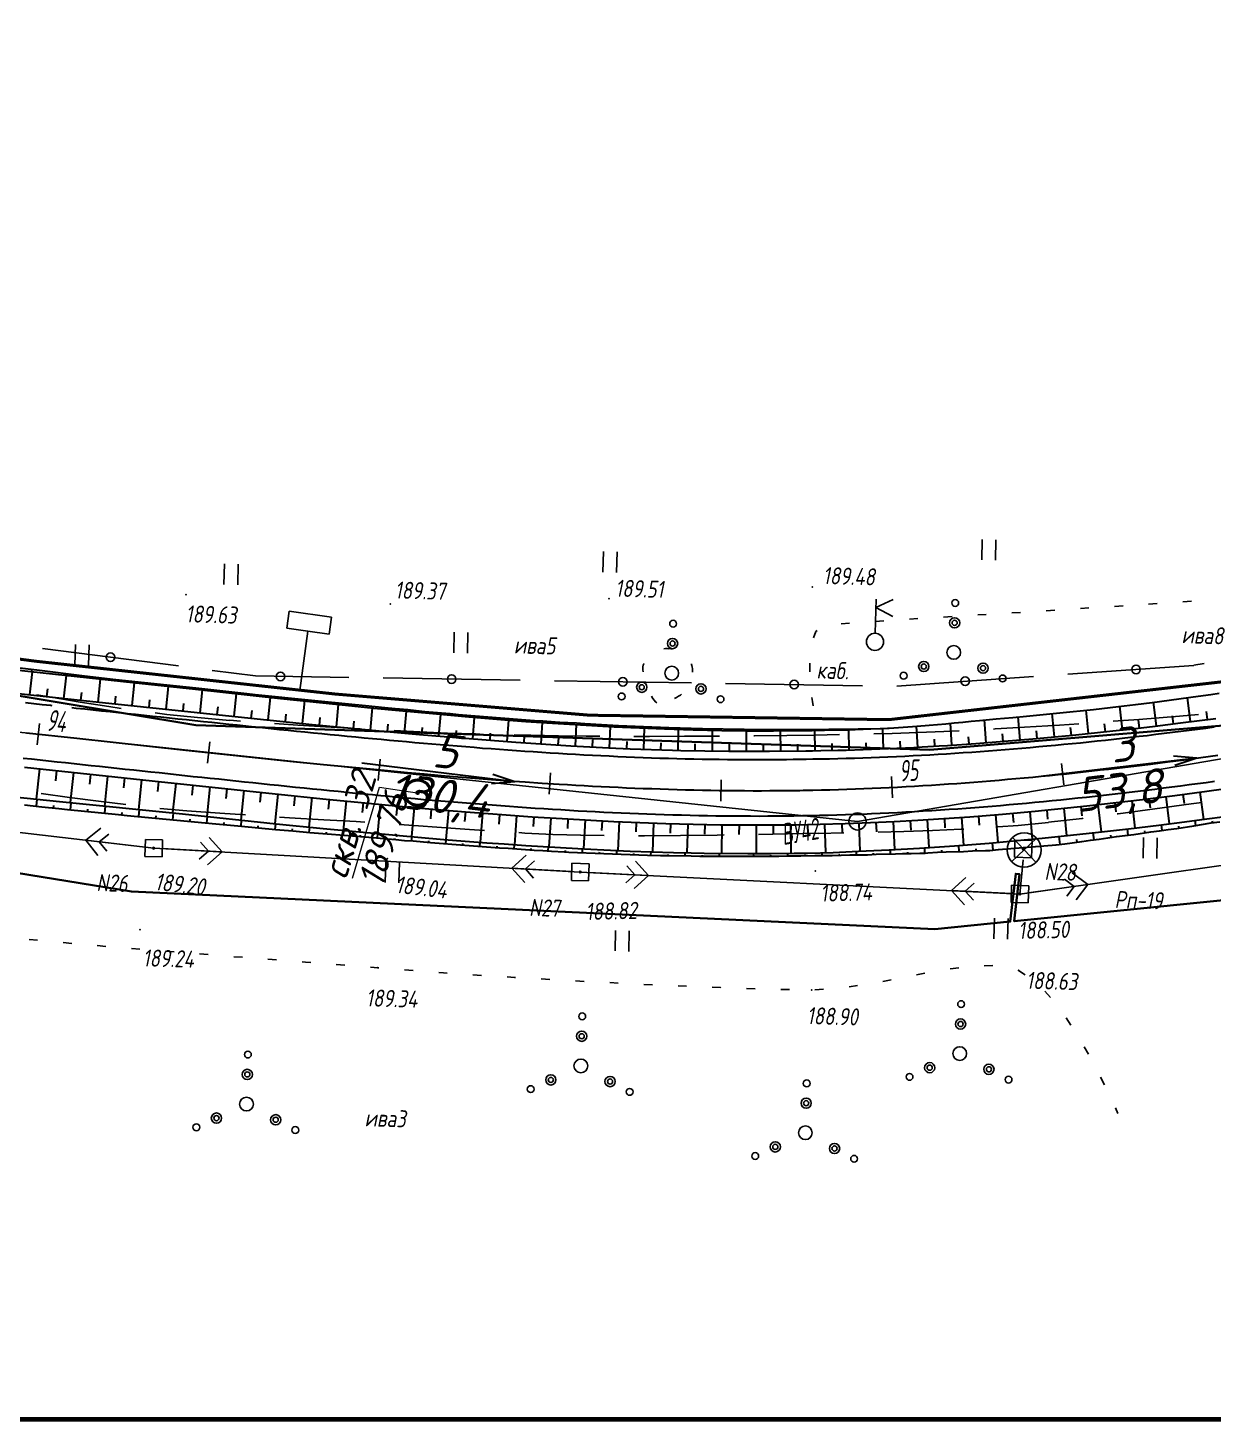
# Paper-space layout 'Лист2' of a CAD drawing. Header units: millimetres. Extents: x -640 to 409, y -3 to 287.
# Drawn here: x -340.2 to -201.7, y 0.9 to 163.4 of the extents above; entities that cross this region are included whole.
import ezdxf

# ---------------------------------------------------------------- set-up
doc = ezdxf.new("R2010")
doc.units = ezdxf.units.MM
doc.linetypes.add('CONTI', pattern=[0])
for name, color, linetype, lineweight in [('10', 1, 'Continuous', 35), ('геология', 7, 'Continuous', 20), ('КОПИЯ_ОСЬ_13_ОТКОСЫ', 7, 'Continuous', 30), ('КОПИЯ_ОСЬ_ГРАНИЦЫ_ПОЛОС', 7, 'Continuous', 30), ('ОСЬ_ВЕРХ_ПОКРЫТИЯ_ГРАНИЦЫ_ПОЛОС', 7, 'Continuous', 30), ('ОСЬ_ВЕРХ_ПОКРЫТИЯ_ОСЬ', 1, 'Continuous', 30), ('Уклоны ПЧ', 5, 'Continuous', 30)]:
    doc.layers.add(name, color=color, linetype=linetype, lineweight=lineweight)
for name, color, linetype in [('_Оформление', 7, 'Continuous'), ('_Ростелеком', 6, 'Continuous'), ('NAD_MDEFAULT', 7, 'CONTI'), ('PI_OTDEFAULT', 172, 'CONTI'), ('PI_TTDEFAULT', 5, 'CONTI'), ('PLN_O', 7, 'CONTI'), ('SIT_LDEFAULT', 7, 'CONTI'), ('USLZNDEFAULT', 7, 'CONTI'), ('ZAPSKDEFAULT', 7, 'CONTI'), ('КОПИЯ_ОСЬ_ТАНГЕНСЫ', 1, 'Continuous'), ('ОСЬ_ВЕРХ_ПОКРЫТИЯ_ОТКОСЫ', 7, 'Continuous'), ('ОСЬ_ВЕРХ_ПОКРЫТИЯ_ПИКЕТЫ', 1, 'Continuous')]:
    doc.layers.add(name, color=color, linetype=linetype)
doc.styles.add('eskd', font='isocpeur.ttf', dxfattribs={"width": 1.2, "height": 2})
doc.styles.get("Standard").update_dxf_attribs({"font": 'isocpeui.ttf'})
doc.styles.add('ГОСТ', font='isocpeur.ttf', dxfattribs={"height": 4})
doc.linetypes.add('Связь', pattern='A,12.5,[130,ltypeshp.shx,S=1,R=-30,X=0,Y=0.9],1,[130,ltypeshp.shx,S=1,R=-30,X=0,Y=0.9],1,[130,ltypeshp.shx,S=1,R=-30,X=0,Y=0.9],4.5', length=19)

# ---------------------------------------------------------------- blocks, each defined once
blk = doc.blocks.new('BL_2011')
at = {"color": 0}
for p, q in [((0, 0), (0, 2.4)), ((1.6, 0), (1.6, 2.4))]:
    blk.add_line(p, q, dxfattribs=at)
blk = doc.blocks.new('BL_2010')
at = {"color": 0}
for centre, radius in [((0, 5.78), 0.4), ((0, 3.46), 0.6), ((0, 3.46), 0.3), ((0, 0), 0.8), ((-3.46, -1.74), 0.6), ((-3.46, -1.74), 0.3), ((3.46, -1.74), 0.6), ((3.46, -1.74), 0.3), ((-5.78, -2.88), 0.4), ((5.78, -2.88), 0.4)]:
    blk.add_circle(centre, radius, dxfattribs=at)
blk = doc.blocks.new('BL_27')
at = {"color": 0}
for p, q in [((1, 1), (-1, 1)), ((-1, 1), (-1, -1)), ((1, -1), (1, 1)), ((-1, -1), (1, -1))]:
    blk.add_line(p, q, dxfattribs=at)
blk.add_circle((0, 0), 0.1, dxfattribs=at)
blk = doc.blocks.new('BL_7')
at = {"color": 0}
for p, q in [((-1.4, 1.4), (1.4, -1.4)), ((-1.4, -1.4), (1.4, 1.4))]:
    blk.add_line(p, q, dxfattribs=at)
blk.add_circle((0, 0), 2, dxfattribs=at)
blk = doc.blocks.new('BL_4017')
at = {"color": 0}
for p, q in [((0, 1), (0, 5)), ((2, 5), (0, 4)), ((0, 4), (2, 3))]:
    blk.add_line(p, q, dxfattribs=at)
blk.add_circle((0, 0), 1, dxfattribs=at)
blk = doc.blocks.new('BL_13')
at = {"color": 0}
for p, q in [((-2.5, 7), (-2.5, 9)), ((-2.5, 9), (2.5, 9)), ((2.5, 9), (2.5, 7)), ((0, 7), (-2.5, 7)), ((0, 0), (0, 7)), ((2.5, 7), (0, 7)), ((2, 0), (0, 0))]:
    blk.add_line(p, q, dxfattribs=at)
blk = doc.blocks.new('Стрелка')
at = {"layer": 'Уклоны ПЧ', "ltscale": 2}
for points in [[(-0.02, -0.05), (-0.02, 17.97)], [(-0.02, -0.05), (-0.58, 2.62)], [(-0.02, -0.05), (0.53, 2.62)]]:
    blk.add_lwpolyline(points, dxfattribs=at)

psp = doc.layouts.new('Лист2')

# ---------------------------------------------------------------- linework, layer by layer
at = {"layer": '10'}
for points in [[(155.76, 141.34), (141.62, 139.09), (140.47, 149.17), (88.15, 142.24), (-26.82, 123.3), (-26.31, 113.57), (-97.37, 100.2), (-188.74, 82.9), (-234.81, 79.09), (-245.24, 79.44), (-320.53, 81.96), (-435.81, 101.08), (-493.52, 115.13), (-570.05, 134.4), (-567.93, 143.52), (-601.29, 151.53)], [(371.94, 152.68), (354.49, 145.52), (316.18, 140.56), (226.25, 130.69), (227.73, 141.12), (141.49, 128.43), (141.49, 128.43), (66.75, 118.43), (-0.41, 107.37), (-16.93, 104.65), (-86.02, 91.65), (-95.42, 89.88), (-95.64, 79.6), (-176.45, 63.92), (-224.96, 59.06)], [(-224.96, 59.06), (-224.32, 64.55), (-224.77, 64.61), (-225.41, 59.03), (-234.23, 58.14), (-328.07, 62.53), (-379.16, 70.82), (-377.34, 76.02), (-377.76, 76.17), (-379.62, 70.9), (-429.05, 78.91), (-429.05, 78.91), (-497.96, 95.26), (-495.93, 104.91), (-533.78, 112.44), (-596.38, 130.21), (-605.84, 132.34)], [(-605.84, 132.34), (-596.38, 130.21), (-533.78, 112.44), (-495.93, 104.91), (-497.96, 95.26), (-429.05, 78.91), (-429.05, 78.91), (-379.62, 70.9), (-377.76, 76.17), (-377.34, 76.02), (-379.16, 70.82), (-328.07, 62.53), (-234.23, 58.14), (-225.41, 59.03), (-224.77, 64.61), (-224.32, 64.55), (-224.96, 59.06), (-176.45, 63.92)]]:
    psp.add_lwpolyline(points, dxfattribs=at)
at = {"layer": '_Оформление', "lineweight": 70, "ltscale": 200}
psp.add_lwpolyline([(409.22, 286.78), (-640.2, 286.78), (-640.2, 0.9), (409.22, 0.9)], close=True, dxfattribs=at)
at = {"layer": '_Ростелеком', "color": 5, "linetype": 'Связь', "const_width": 0.35}
psp.add_lwpolyline([(-184.06, 88.92), (-239.6, 82.61), (-274.54, 83.13), (-304.23, 85.6), (-339.2, 89.43), (-381.28, 94.92), (-419.03, 101.37), (-453.53, 108.6), (-496.16, 118.14), (-534.03, 127.92), (-569.25, 137.86), (-601.82, 149.28)], dxfattribs=at)
at = {"layer": 'PI_TTDEFAULT', "color": 5}
for p in [(-248.55, 98.12, 189.48), (-321.7, 97.2, 189.63), (-297.84, 96.11, 189.37), (-272.27, 96.73, 189.51), (-325.46, 67.6, 189.19), (-298.16, 66.39, 189.04), (-275.64, 64.81, 188.82), (-248.2, 64.93, 188.74), (-224.29, 62.24, 188.5), (-327.05, 58.07, 189.24), (-299.3, 53.62, 189.34), (-224.43, 53.32, 188.63), (-248.62, 51.03, 188.9)]:
    psp.add_point(p, dxfattribs=at)
at = {"layer": 'PLN_O'}
for p, q in [((-338.44, 90.93), (-322.58, 88.88)), ((-318.61, 88.36), (-313.57, 87.71)), ((-218.71, 87.93), (-203.98, 88.95)), ((-203.98, 88.96), (-202.77, 89.16)), ((-313.57, 87.71), (-302.65, 87.53)), ((-298.66, 87.48), (-282.66, 87.22)), ((-278.66, 87.16), (-262.66, 86.9)), ((-258.66, 86.83), (-242.66, 86.57)), ((-238.66, 86.54), (-222.7, 87.65))]:
    psp.add_line(p, q, dxfattribs=at)
for centre in [(-330.5, 89.9), (-310.66, 87.66), (-290.66, 87.35), (-210.73, 88.48), (-270.66, 87.03), (-250.66, 86.71), (-230.68, 87.1)]:
    psp.add_circle(centre, 0.5, dxfattribs=at)
at = {"layer": 'SIT_LDEFAULT', "color": 7}
for p, q in [((-213.25, 95.84), (-212.25, 95.91)), ((-209.26, 96.1), (-208.26, 96.16)), ((-205.26, 96.39), (-204.26, 96.45)), ((-237.2, 94.34), (-236.2, 94.41)), ((-233.21, 94.59), (-232.22, 94.65)), ((-229.22, 94.84), (-228.22, 94.9)), ((-225.23, 95.08), (-224.23, 95.14)), ((-221.22, 95.34), (-220.22, 95.41)), ((-217.23, 95.59), (-216.23, 95.66)), ((-248.41, 92.15), (-248.12, 92.92)), ((-248.12, 92.92), (-247.98, 93.02)), ((-245.18, 93.8), (-244.18, 93.88)), ((-241.19, 94.09), (-240.19, 94.16)), ((-265.88, 90.89), (-265.7, 90.91)), ((-265.7, 90.91), (-265.49, 90.92)), ((-265.49, 90.91), (-265.28, 90.9)), ((-265.28, 90.91), (-265.06, 90.9)), ((-265.07, 90.89), (-264.89, 90.87)), ((-268.35, 88.63), (-268.33, 88.79)), ((-268.34, 88.44), (-268.35, 88.63)), ((-268.31, 88.19), (-268.34, 88.44)), ((-268.33, 88.79), (-268.28, 88.96)), ((-268.28, 88.96), (-268.21, 89.13)), ((-268.21, 89.13), (-268.19, 89.15)), ((-262.66, 89.15), (-262.63, 89.07)), ((-262.63, 89.07), (-262.6, 88.92)), ((-262.6, 88.92), (-262.56, 88.76)), ((-262.56, 88.76), (-262.53, 88.6)), ((-262.53, 88.6), (-262.52, 88.47)), ((-262.52, 88.47), (-262.53, 88.31)), ((-262.53, 88.31), (-262.53, 88.17)), ((-248.82, 88.19), (-248.84, 89.19)), ((-337.42, 85.22), (-339.12, 85.51)), ((-334.04, 84.67), (-337.42, 85.22)), ((-330.68, 84.13), (-334.04, 84.67)), ((-267.3, 85.35), (-267.32, 85.37)), ((-267.15, 85.1), (-267.3, 85.35)), ((-267, 84.87), (-267.15, 85.1)), ((-266.84, 84.71), (-267, 84.87)), ((-266.69, 84.59), (-266.84, 84.71)), ((-264.4, 85.21), (-264.64, 85.07)), ((-264.15, 85.34), (-264.4, 85.19)), ((-263.95, 85.48), (-264.15, 85.34)), ((-263.81, 85.57), (-263.95, 85.48)), ((-248.52, 84.72), (-248.58, 85.21)), ((-248.43, 84.22), (-248.51, 84.72)), ((-329.24, 83.92), (-330.68, 84.13)), ((-323.91, 83.22), (-325.27, 83.39)), ((-320.36, 82.87), (-323.91, 83.23)), ((-205.66, 83.03), (-210.4, 82.64)), ((-203.45, 83.23), (-205.66, 83.03)), ((-316.56, 82.53), (-320.36, 82.86)), ((-315.32, 82.45), (-316.55, 82.54)), ((-308.64, 81.97), (-311.33, 82.15)), ((-304.73, 81.74), (-308.64, 81.97)), ((-301.35, 81.55), (-304.73, 81.74)), ((-294.36, 81.19), (-297.36, 81.33)), ((-231.37, 81.29), (-233.19, 81.21)), ((-227.19, 81.52), (-227.39, 81.51)), ((-223.77, 81.73), (-227.19, 81.52)), ((-219.68, 81.98), (-223.77, 81.73)), ((-217.4, 82.14), (-219.68, 81.98)), ((-210.4, 82.64), (-213.41, 82.42)), ((-291.13, 81.05), (-294.36, 81.19)), ((-287.88, 80.95), (-291.13, 81.05)), ((-287.37, 80.93), (-287.88, 80.95)), ((-281.41, 80.79), (-283.37, 80.83)), ((-278.17, 80.73), (-281.41, 80.79)), ((-274.93, 80.69), (-278.17, 80.73)), ((-273.37, 80.68), (-274.93, 80.69)), ((-267.56, 80.65), (-269.37, 80.65)), ((-263.46, 80.67), (-267.56, 80.66)), ((-259.36, 80.68), (-263.46, 80.67)), ((-255.27, 80.72), (-255.37, 80.72)), ((-251.53, 80.76), (-255.27, 80.71)), ((-248.24, 80.81), (-251.53, 80.76)), ((-245.36, 80.86), (-248.24, 80.81)), ((-239.21, 81.01), (-241.37, 80.95)), ((-236.2, 81.1), (-239.21, 81.01)), ((-233.19, 81.21), (-236.2, 81.1)), ((-325.46, 67.6), (-378.48, 73.83)), ((-338.62, 73.98), (-335.29, 73.51)), ((-335.29, 73.52), (-331.92, 73.07)), ((-331.92, 73.08), (-328.7, 72.68)), ((-324.73, 72.25), (-321.6, 71.97)), ((-321.6, 71.97), (-317.72, 71.69)), ((-317.72, 71.69), (-314.75, 71.49)), ((-212.94, 71.6), (-212.83, 71.61)), ((-212.83, 71.61), (-208.54, 72.18)), ((-208.54, 72.18), (-204.27, 72.77)), ((-204.27, 72.77), (-203.03, 72.94)), ((-331.63, 69.94), (-333.4, 68.54)), ((-310.76, 71.22), (-309.6, 71.14)), ((-309.59, 71.15), (-305.59, 70.92)), ((-305.59, 70.92), (-301.8, 70.7)), ((-301.8, 70.7), (-300.79, 70.64)), ((-296.78, 70.37), (-295.08, 70.26)), ((-295.08, 70.26), (-291.84, 70.03)), ((-291.84, 70.03), (-288.59, 69.79)), ((-226.86, 70.09), (-224.51, 70.26)), ((-224.51, 70.26), (-220.95, 70.61)), ((-224.29, 62.24), (-169.55, 70.02)), ((-220.95, 70.62), (-217.01, 71.08)), ((-217.02, 71.07), (-216.91, 71.09)), ((-326.46, 67.72), (-333.4, 68.54)), ((-333.4, 68.54), (-332, 66.76)), ((-331.81, 68.35), (-330.7, 69.23)), ((-330.94, 67.24), (-331.81, 68.35)), ((-320.01, 68.3), (-319.07, 67.24)), ((-317.47, 67.16), (-318.97, 68.84)), ((-288.59, 69.79), (-286.81, 69.67)), ((-282.82, 69.42), (-282.1, 69.37)), ((-282.1, 69.37), (-278.85, 69.21)), ((-278.85, 69.21), (-275.59, 69.11)), ((-275.6, 69.1), (-272.83, 69.06)), ((-268.82, 69.04), (-268.13, 69.04)), ((-268.13, 69.04), (-263.94, 69.07)), ((-263.94, 69.07), (-259.65, 69.12)), ((-259.65, 69.12), (-258.83, 69.14)), ((-254.83, 69.2), (-251.43, 69.26)), ((-251.43, 69.26), (-247.84, 69.34)), ((-247.85, 69.33), (-244.84, 69.39)), ((-240.83, 69.48), (-237.83, 69.56)), ((-237.83, 69.56), (-234.5, 69.66)), ((-234.5, 69.66), (-231.17, 69.81)), ((-231.17, 69.81), (-230.84, 69.82)), ((-275.64, 64.81), (-325.46, 67.6)), ((-324.46, 67.55), (-317.47, 67.16)), ((-319.07, 67.24), (-320.13, 66.31)), ((-319.16, 65.64), (-317.47, 67.16)), ((-281.95, 66.77), (-283.63, 65.25)), ((-276.64, 64.86), (-283.63, 65.25)), ((-283.63, 65.25), (-282.13, 63.57)), ((-282.04, 65.17), (-280.98, 66.1)), ((-281.09, 64.11), (-282.04, 65.17)), ((-270.2, 65.53), (-269.25, 64.49)), ((-267.65, 64.41), (-269.17, 66.08)), ((-224.29, 62.24), (-223.91, 66.22)), ((-224.29, 62.24), (-275.64, 64.81)), ((-274.65, 64.76), (-267.65, 64.41)), ((-269.25, 64.49), (-270.3, 63.54)), ((-269.33, 62.88), (-267.65, 64.41)), ((-230.6, 64.16), (-232.28, 62.64)), ((-230.68, 62.56), (-229.63, 63.51)), ((-219.08, 63.99), (-217.95, 63.14)), ((-216.37, 63.36), (-218.17, 64.73)), ((-225.29, 62.29), (-232.28, 62.64)), ((-232.28, 62.64), (-230.76, 60.96)), ((-229.73, 61.51), (-230.68, 62.56)), ((-223.3, 62.38), (-216.37, 63.36)), ((-217.95, 63.14), (-218.81, 62.01)), ((-217.73, 61.56), (-216.37, 63.36)), ((-340.01, 56.93), (-339.01, 56.85)), ((-336.03, 56.57), (-335.03, 56.48)), ((-332.05, 56.21), (-331.05, 56.12)), ((-328.06, 55.87), (-327.06, 55.79)), ((-324.07, 55.55), (-323.07, 55.47)), ((-320.09, 55.24), (-319.09, 55.16)), ((-316.1, 54.92), (-315.1, 54.85)), ((-312.11, 54.62), (-311.11, 54.54)), ((-308.13, 54.32), (-307.73, 54.29)), ((-307.73, 54.29), (-307.12, 54.24)), ((-304.13, 54), (-303.14, 53.92)), ((-300.15, 53.69), (-299.3, 53.62)), ((-228.46, 53.85), (-227.46, 53.88)), ((-299.3, 53.62), (-299.15, 53.61)), ((-296.16, 53.38), (-295.16, 53.3)), ((-292.17, 53.07), (-291.61, 53.02)), ((-291.61, 53.02), (-291.18, 52.99)), ((-288.18, 52.81), (-287.19, 52.74)), ((-284.19, 52.55), (-283.3, 52.49)), ((-283.3, 52.49), (-283.2, 52.48)), ((-280.2, 52.32), (-279.2, 52.26)), ((-276.2, 52.09), (-275.2, 52.03)), ((-240.29, 52.02), (-239.31, 52.22)), ((-236.36, 52.81), (-235.38, 53)), ((-232.44, 53.49), (-231.44, 53.63)), ((-224.51, 53.33), (-224.43, 53.32)), ((-224.44, 53.31), (-223.68, 52.79)), ((-272.2, 51.89), (-271.2, 51.84)), ((-268.21, 51.69), (-267.21, 51.64)), ((-264.22, 51.52), (-263.22, 51.49)), ((-260.22, 51.35), (-259.25, 51.32)), ((-259.26, 51.31), (-259.21, 51.3)), ((-256.22, 51.2), (-255.22, 51.17)), ((-252.22, 51.09), (-251.22, 51.07)), ((-248.23, 51.05), (-247.23, 51.11)), ((-244.24, 51.39), (-243.25, 51.55)), ((-221.38, 50.89), (-220.71, 50.14)), ((-218.89, 47.78), (-218.34, 46.94)), ((-216.77, 44.39), (-216.28, 43.52)), ((-214.87, 40.86), (-214.42, 39.97)), ((-213.13, 37.27), (-212.85, 36.61))]:
    psp.add_line(p, q, dxfattribs=at)
at = {"layer": 'геология', "color": 1, "linetype": 'Continuous'}
for p, q in [((-302.25, 64.1), (-299.09, 74.73)), ((-299.09, 74.73), (-294.68, 74.07))]:
    psp.add_line(p, q, dxfattribs=at)
at = {"layer": 'геология', "color": 1, "linetype": 'Continuous', "lineweight": 50}
for radius in [1.5, 0.103]:
    psp.add_circle((-294.63, 74.08), radius, dxfattribs=at)
at = {"layer": 'КОПИЯ_ОСЬ_13_ОТКОСЫ'}
for points in [[(-348.24, 89.18), (-339.82, 88.24), (-327.91, 86.95), (-320.56, 86.16), (-310.63, 85.09), (-304.2, 84.41), (-299.75, 83.96), (-296.79, 83.67), (-292.84, 83.31), (-288.65, 82.94), (-284.46, 82.6), (-282, 82.41), (-279.54, 82.24), (-277.57, 82.11), (-271.68, 81.77), (-265.79, 81.52), (-262.46, 81.41), (-259.12, 81.34), (-256.09, 81.31), (-253.06, 81.3), (-248.57, 81.35), (-247.1, 81.37), (-244.41, 81.43), (-241.72, 81.52), (-240.26, 81.58), (-239.77, 81.6), (-239.57, 81.61), (-236.84, 81.81), (-235.37, 81.92), (-234.88, 81.96), (-233.9, 82.05), (-232.93, 82.14), (-231.95, 82.23), (-230.97, 82.33), (-230, 82.43), (-229.02, 82.52), (-227.07, 82.72), (-226.09, 82.8), (-225.11, 82.88), (-223.54, 83.03), (-221.58, 83.2), (-219.63, 83.4), (-215.71, 83.81), (-213.75, 84.03), (-212.77, 84.15), (-210.81, 84.39), (-208.86, 84.63), (-203.47, 85.35), (-202, 85.56), (-201.03, 85.7)], [(-348.24, 89.18), (-339.82, 88.24), (-327.91, 86.95), (-320.56, 86.16), (-310.63, 85.09), (-304.2, 84.41), (-299.75, 83.96), (-296.79, 83.67), (-292.84, 83.31), (-288.65, 82.94), (-284.46, 82.6), (-282, 82.41), (-279.54, 82.24), (-277.57, 82.11), (-271.68, 81.77), (-265.79, 81.52), (-262.46, 81.41), (-259.12, 81.34), (-256.09, 81.31), (-253.06, 81.3), (-248.57, 81.35), (-247.1, 81.37), (-244.41, 81.43), (-241.72, 81.52), (-239.57, 81.61)], [(-344.74, 89.1), (-338.8, 88.38), (-333.85, 87.78), (-330.88, 87.42), (-329.88, 87.31), (-323.92, 86.69), (-320.54, 86.33), (-314.58, 85.67), (-313.59, 85.56), (-306.65, 84.84), (-302.7, 84.44), (-300.72, 84.25), (-298.45, 84.03), (-297.26, 83.92), (-295.78, 83.78), (-294.8, 83.68), (-293.81, 83.58), (-292.82, 83.5), (-290.85, 83.31), (-289.87, 83.23), (-288.88, 83.15), (-287.9, 83.06), (-285.92, 82.91), (-284.94, 82.82), (-283.96, 82.74), (-282.97, 82.68), (-281.99, 82.6), (-281, 82.52), (-280.02, 82.47), (-279.04, 82.4), (-278.05, 82.33), (-276.09, 82.22), (-275.1, 82.16), (-273.14, 82.05), (-271.18, 81.94), (-269.21, 81.85), (-265.29, 81.69), (-261.37, 81.57), (-256.48, 81.48), (-251.59, 81.45), (-250.1, 81.45), (-249.35, 81.46), (-248.57, 81.47), (-246.61, 81.48), (-244.66, 81.5), (-243.19, 81.52), (-241.72, 81.55), (-239.57, 81.61)], [(-339.92, 85.53), (-339.62, 88.21)], [(-339.69, 88.49), (-339.72, 88.22)], [(-337.7, 88.24), (-337.71, 88.16)], [(-335.94, 85.1), (-335.65, 87.78)], [(-335.72, 88), (-335.74, 87.79)], [(-337.93, 85.31), (-337.83, 86.21)], [(-333.73, 87.76), (-333.74, 87.69)], [(-331.96, 84.67), (-331.68, 87.35)], [(-331.75, 87.53), (-331.77, 87.36)], [(-329.76, 87.3), (-329.77, 87.24)], [(-327.98, 84.25), (-327.7, 86.92)], [(-327.77, 87.09), (-327.79, 86.93)], [(-325.78, 86.89), (-325.79, 86.83)], [(-324.01, 83.83), (-323.72, 86.5)], [(-323.79, 86.68), (-323.81, 86.51)], [(-321.8, 86.46), (-321.81, 86.41)], [(-319.82, 86.25), (-319.83, 86.09)], [(-343.09, 85.87), (-333.66, 84.85), (-313.39, 82.72), (-306.94, 82.06), (-301.98, 81.57), (-298.71, 81.26), (-294.4, 80.87), (-290.09, 80.51), (-283.16, 79.98), (-276.74, 79.57), (-272.29, 79.33), (-269.82, 79.22), (-264.88, 79.05), (-263.89, 79.02), (-261.1, 78.96), (-258.3, 78.92), (-255.51, 78.91), (-253.54, 78.91), (-249.3, 78.96), (-248.52, 78.98), (-247.53, 78.99), (-245.56, 79.04), (-244.58, 79.06), (-242.61, 79.12), (-241.62, 79.16), (-239.65, 79.23), (-238.66, 79.28), (-236.69, 79.37), (-235.71, 79.43), (-233.74, 79.54), (-232.75, 79.6), (-229.43, 79.82), (-226.11, 80.08), (-222.79, 80.36), (-218.11, 80.8), (-213.43, 81.29), (-211.46, 81.51), (-208.51, 81.86), (-205.55, 82.22), (-201.41, 82.75)], [(-333.95, 84.88), (-333.85, 85.78)], [(-329.97, 84.46), (-329.88, 85.36)], [(-325.99, 84.04), (-325.9, 84.93)], [(-322.02, 83.63), (-321.92, 84.51)], [(-320.03, 83.42), (-319.75, 86.08)], [(-317.83, 86.03), (-317.83, 85.97)], [(-316.05, 83), (-315.77, 85.64)], [(-315.84, 85.8), (-315.86, 85.65)], [(-313.85, 85.59), (-313.86, 85.54)], [(-312.07, 82.58), (-311.8, 85.21)], [(-311.86, 85.38), (-311.88, 85.22)], [(-309.87, 85.18), (-309.88, 85.12)], [(-308.09, 82.18), (-307.82, 84.79)], [(-307.88, 84.97), (-307.9, 84.8)], [(-305.89, 84.77), (-305.9, 84.71)], [(-303.9, 84.57), (-303.92, 84.38)], [(-208.34, 81.88), (-208.68, 84.65)], [(-204.37, 82.37), (-204.73, 85.18)], [(-318.04, 83.21), (-317.94, 84.09)], [(-314.06, 82.79), (-313.97, 83.67)], [(-310.08, 82.38), (-309.99, 83.26)], [(-304.11, 81.78), (-303.86, 84.38)], [(-301.91, 84.37), (-301.92, 84.31)], [(-300.13, 81.4), (-299.89, 83.98)], [(-299.92, 84.17), (-299.94, 83.98)], [(-297.93, 83.98), (-297.94, 83.91)], [(-296.15, 81.03), (-295.92, 83.59)], [(-295.94, 83.79), (-295.96, 83.6)], [(-293.95, 83.6), (-293.96, 83.53)], [(-292.16, 80.68), (-291.94, 83.23)], [(-291.96, 83.42), (-291.98, 83.23)], [(-289.97, 83.24), (-289.97, 83.18)], [(-287.97, 83.07), (-287.99, 82.89)], [(-285.98, 82.91), (-285.99, 82.85)], [(-224.25, 80.23), (-224.48, 82.94)], [(-220.27, 80.59), (-220.53, 83.31)], [(-216.29, 80.99), (-216.57, 83.72)], [(-212.31, 81.42), (-212.62, 84.17)], [(-206.35, 82.12), (-206.47, 83.04)], [(-202.39, 82.62), (-202.51, 83.56)], [(-306.1, 81.98), (-306.02, 82.85)], [(-302.12, 81.59), (-302.04, 82.45)], [(-298.14, 81.21), (-298.06, 82.07)], [(-294.15, 80.85), (-294.08, 81.71)], [(-290.17, 80.51), (-290.1, 81.36)], [(-288.17, 80.36), (-287.98, 82.88)], [(-284.19, 80.06), (-283.99, 82.56)], [(-283.99, 82.75), (-284, 82.57)], [(-281.99, 82.6), (-282, 82.54)], [(-280.19, 79.79), (-280.04, 82.28)], [(-280, 82.47), (-280.01, 82.27)], [(-278, 82.33), (-278.01, 82.26)], [(-276.2, 79.54), (-276.07, 82.03)], [(-276.01, 82.22), (-276.02, 82.02)], [(-274.01, 82.1), (-274.01, 82.03)], [(-272.21, 79.33), (-272.1, 81.8)], [(-272.01, 81.99), (-272.02, 81.79)], [(-270.01, 81.89), (-270.02, 81.82)], [(-268.21, 79.17), (-268.13, 81.62)], [(-268.02, 81.8), (-268.02, 81.61)], [(-266.02, 81.72), (-266.02, 81.66)], [(-264.21, 79.03), (-264.15, 81.46)], [(-264.02, 81.65), (-264.03, 81.46)], [(-262.02, 81.59), (-262.02, 81.52)], [(-260.21, 78.95), (-260.18, 81.36)], [(-260.02, 81.54), (-260.02, 81.36)], [(-258.02, 81.51), (-258.02, 81.44)], [(-256.22, 78.91), (-256.21, 81.31)], [(-256.02, 81.47), (-256.02, 81.3)], [(-254.02, 81.46), (-254.02, 81.41)], [(-252.22, 78.93), (-252.24, 81.31)], [(-252.02, 81.45), (-252.02, 81.31)], [(-250.02, 81.45), (-250.02, 81.41)], [(-248.22, 78.98), (-248.25, 81.35)], [(-248.02, 81.47), (-248.02, 81.36)], [(-246.02, 81.49), (-246.02, 81.45)], [(-244.22, 79.07), (-244.29, 81.44)], [(-244.02, 81.51), (-244.02, 81.45)], [(-242.02, 81.54), (-242.02, 81.52)], [(-240.22, 79.21), (-240.31, 81.58)], [(-240.02, 81.6), (-240.02, 81.59)], [(-236.22, 79.4), (-236.35, 81.85)], [(-232.23, 79.63), (-232.4, 82.19)], [(-228.24, 79.91), (-228.44, 82.58)], [(-222.26, 80.41), (-222.34, 81.31)], [(-218.28, 80.79), (-218.37, 81.69)], [(-214.3, 81.2), (-214.4, 82.11)], [(-210.32, 81.64), (-210.43, 82.56)], [(-286.18, 80.21), (-286.12, 81.05)], [(-282.19, 79.92), (-282.14, 80.75)], [(-278.2, 79.66), (-278.15, 80.49)], [(-274.21, 79.43), (-274.16, 80.26)], [(-270.21, 79.24), (-270.17, 80.06)], [(-266.21, 79.1), (-266.18, 79.91)], [(-262.21, 78.98), (-262.2, 79.79)], [(-258.21, 78.92), (-258.21, 79.73)], [(-254.22, 78.91), (-254.22, 79.71)], [(-250.22, 78.95), (-250.22, 79.75)], [(-246.22, 79.02), (-246.23, 79.81)], [(-242.22, 79.13), (-242.24, 79.92)], [(-238.22, 79.3), (-238.26, 80.09)], [(-234.23, 79.51), (-234.27, 80.33)], [(-230.23, 79.77), (-230.29, 80.62)], [(-226.25, 80.07), (-226.32, 80.96)], [(-340.55, 77.07), (-325.62, 75.46), (-311.29, 73.94), (-305.31, 73.33), (-300.81, 72.89), (-296.81, 72.52), (-293.31, 72.2), (-289.05, 71.85), (-284.78, 71.52), (-281.26, 71.27), (-277.74, 71.05), (-271.7, 70.72), (-268.67, 70.6), (-265.64, 70.49), (-262.46, 70.4), (-259.27, 70.34), (-256.39, 70.32), (-253.5, 70.32), (-250.56, 70.34), (-247.63, 70.4), (-244.69, 70.48), (-241.76, 70.59), (-238.98, 70.72), (-236.2, 70.87), (-233.17, 71.06), (-230.14, 71.27), (-226.32, 71.58), (-222.49, 71.92), (-216.47, 72.53), (-209.96, 73.28), (-206.21, 73.75), (-202.47, 74.25), (-198.28, 74.83)], [(-338.8, 76.88), (-339.18, 73.34)], [(-336.81, 76.66), (-336.93, 75.48)], [(-334.82, 76.45), (-335.2, 72.92)], [(-332.83, 76.24), (-332.96, 75.06)], [(-330.84, 76.02), (-331.22, 72.52)], [(-328.85, 75.81), (-328.98, 74.64)], [(-326.87, 75.59), (-327.24, 72.11)], [(-324.88, 75.38), (-325, 74.22)], [(-322.89, 75.17), (-323.25, 71.71)], [(-320.9, 74.96), (-321.02, 73.8)], [(-344.43, 73.88), (-336.45, 73.05), (-322.11, 71.59), (-311.15, 70.46), (-305.65, 69.91), (-300.13, 69.38), (-294.61, 68.88), (-291.59, 68.63), (-289.07, 68.42), (-286.55, 68.23), (-284.53, 68.09), (-282, 67.91), (-275.92, 67.55), (-272.87, 67.39), (-269.82, 67.26), (-264.73, 67.09), (-262.69, 67.04), (-261.16, 67.01), (-256.05, 66.96), (-253.35, 66.97), (-250.66, 67), (-249.87, 67.01), (-249.08, 67.03), (-246.12, 67.11), (-243.15, 67.23), (-239.58, 67.4), (-236.01, 67.6), (-231.94, 67.88), (-227.87, 68.2), (-223.81, 68.56), (-221.68, 68.76), (-218.4, 69.1), (-215.12, 69.45), (-211.59, 69.86), (-208.06, 70.29), (-205.05, 70.67), (-203.04, 70.94), (-200.03, 71.34)], [(-344.43, 73.88), (-336.45, 73.05), (-322.11, 71.59), (-311.15, 70.45), (-305.65, 69.91), (-300.13, 69.38), (-294.61, 68.88), (-291.59, 68.63), (-289.07, 68.42), (-286.55, 68.23), (-284.53, 68.09), (-282, 67.91), (-275.92, 67.55), (-272.87, 67.39), (-269.82, 67.26), (-264.73, 67.09), (-262.69, 67.04), (-261.16, 67.01), (-256.05, 66.96), (-253.35, 66.97), (-250.66, 67), (-249.87, 67.01), (-249.08, 67.03), (-246.12, 67.11), (-243.15, 67.23), (-239.58, 67.4), (-236.01, 67.6), (-231.94, 67.88), (-227.87, 68.2), (-223.81, 68.56), (-221.68, 68.76), (-218.4, 69.1), (-215.12, 69.45), (-211.59, 69.86), (-208.06, 70.29), (-205.05, 70.67), (-203.04, 70.94), (-200.03, 71.34)], [(-339.14, 72.5), (-339.05, 73.32)], [(-318.91, 74.75), (-319.27, 71.3)], [(-316.92, 74.54), (-317.04, 73.39)], [(-314.93, 74.33), (-315.3, 70.88)], [(-312.94, 74.12), (-313.06, 72.97)], [(-310.95, 73.91), (-311.3, 70.47)], [(-308.96, 73.71), (-309.08, 72.56)], [(-306.97, 73.5), (-307.32, 70.07)], [(-304.98, 73.3), (-305.1, 72.16)], [(-211.21, 73.14), (-210.85, 69.95)], [(-209.23, 73.37), (-209.09, 72.31)], [(-207.24, 73.62), (-206.84, 70.44)], [(-205.26, 73.88), (-205.12, 72.82)], [(-203.28, 74.14), (-202.85, 70.96)], [(-340.53, 72.65), (-338.53, 72.44), (-336.54, 72.23), (-335.54, 72.12), (-331.56, 71.71), (-329.56, 71.52), (-328.57, 71.42), (-318.21, 70.43), (-315.21, 70.15), (-311.22, 69.79), (-309.21, 69.61), (-307.21, 69.44), (-305.21, 69.27), (-303.2, 69.1), (-299.88, 68.83), (-298.17, 68.69), (-297.17, 68.6), (-296.16, 68.51), (-295.16, 68.44), (-293.14, 68.26), (-292.13, 68.19), (-290.12, 68.02), (-288.1, 67.87), (-287.09, 67.79), (-285.07, 67.65), (-284.05, 67.58), (-283.04, 67.51), (-282.03, 67.45), (-281.02, 67.38), (-280, 67.32), (-278.99, 67.26), (-277.47, 67.18), (-276.96, 67.15), (-272.89, 66.98), (-267.8, 66.8), (-266.27, 66.76), (-265.25, 66.74), (-262.7, 66.69), (-261.67, 66.68), (-258.61, 66.65), (-255.54, 66.65), (-254, 66.66), (-252.46, 66.67), (-251.44, 66.69), (-250.65, 66.7), (-249.87, 66.72), (-248.26, 66.76), (-247.23, 66.76), (-246.21, 66.76), (-245.18, 66.78), (-244.16, 66.81), (-243.13, 66.82), (-242.11, 66.83), (-241.09, 66.88), (-238.83, 66.92), (-238.02, 66.96), (-236.99, 66.99), (-235.97, 67.02), (-235.66, 67.02), (-235.36, 67.03), (-235.05, 67.04), (-233.93, 67.12), (-232.91, 67.16), (-230.86, 67.22), (-229.84, 67.27), (-228.31, 67.31), (-227.8, 67.33), (-226.78, 67.45), (-226.78, 67.45), (-226.78, 67.45), (-226.78, 67.45), (-220.07, 67.97), (-220.07, 67.97), (-220.07, 67.97), (-220.07, 67.97), (-219.06, 68.1), (-217.05, 68.39), (-216.04, 68.53), (-215.03, 68.65), (-213.52, 68.87), (-213.01, 68.95), (-212.01, 69.08), (-211, 69.2), (-208.99, 69.5), (-207.98, 69.64), (-206.98, 69.77), (-205.97, 69.91), (-203.97, 70.22), (-201.97, 70.54), (-200.96, 70.67)], [(-337.15, 72.29), (-337.12, 72.57)], [(-335.16, 72.08), (-335.08, 72.91)], [(-333.17, 71.88), (-333.14, 72.15)], [(-331.18, 71.68), (-331.1, 72.51)], [(-329.19, 71.48), (-329.16, 71.76)], [(-327.2, 71.29), (-327.12, 72.1)], [(-323.22, 70.91), (-323.14, 71.7)], [(-302.99, 73.11), (-303.33, 69.68)], [(-301, 72.91), (-301.12, 71.77)], [(-299.01, 72.72), (-299.33, 69.3)], [(-297.02, 72.54), (-297.13, 71.4)], [(-295.03, 72.36), (-295.33, 68.95)], [(-293.04, 72.18), (-293.14, 71.04)], [(-291.04, 72.01), (-291.33, 68.61)], [(-289.05, 71.85), (-289.14, 70.71)], [(-287.06, 71.69), (-287.32, 68.29)], [(-285.06, 71.54), (-285.15, 70.41)], [(-225.14, 71.68), (-225.04, 70.61)], [(-223.14, 71.86), (-222.85, 68.65)], [(-221.15, 72.06), (-221.05, 70.99)], [(-219.16, 72.26), (-218.84, 69.05)], [(-217.17, 72.46), (-217.07, 71.39)], [(-215.19, 72.68), (-214.82, 69.49)], [(-213.2, 72.91), (-213.08, 71.84)], [(-325.21, 71.1), (-325.18, 71.37)], [(-321.23, 70.72), (-321.2, 70.98)], [(-319.24, 70.53), (-319.17, 71.29)], [(-317.25, 70.34), (-317.22, 70.59)], [(-315.26, 70.15), (-315.19, 70.87)], [(-313.26, 69.97), (-313.24, 70.21)], [(-311.27, 69.79), (-311.21, 70.46)], [(-307.29, 69.44), (-307.23, 70.06)], [(-283.07, 71.4), (-283.31, 68)], [(-281.07, 71.26), (-281.15, 70.13)], [(-279.08, 71.13), (-279.29, 67.75)], [(-277.08, 71.01), (-277.14, 69.88)], [(-275.08, 70.91), (-275.26, 67.51)], [(-273.09, 70.8), (-273.15, 69.67)], [(-271.09, 70.7), (-271.24, 67.32)], [(-269.09, 70.61), (-269.14, 69.49)], [(-267.09, 70.54), (-267.21, 67.17)], [(-265.09, 70.47), (-265.13, 69.35)], [(-263.09, 70.42), (-263.18, 67.05)], [(-261.09, 70.37), (-261.12, 69.25)], [(-259.09, 70.34), (-259.14, 66.99)], [(-257.09, 70.32), (-257.1, 69.2)], [(-255.09, 70.31), (-255.1, 66.96)], [(-253.09, 70.32), (-253.09, 69.2)], [(-251.09, 70.34), (-251.05, 66.99)], [(-249.1, 70.37), (-249.07, 69.25)], [(-247.1, 70.41), (-247.01, 67.08)], [(-245.1, 70.47), (-245.06, 69.36)], [(-243.1, 70.53), (-242.97, 67.23)], [(-241.1, 70.62), (-241.05, 69.52)], [(-239.1, 70.71), (-238.94, 67.43)], [(-237.1, 70.82), (-237.04, 69.72)], [(-235.11, 70.93), (-234.91, 67.67)], [(-233.11, 71.06), (-233.04, 69.98)], [(-231.12, 71.2), (-230.88, 67.96)], [(-229.12, 71.35), (-229.04, 70.27)], [(-227.13, 71.51), (-226.86, 68.29)], [(-207.69, 69.68), (-207.77, 70.33)], [(-205.71, 69.95), (-205.74, 70.16)], [(-203.74, 70.25), (-203.83, 70.83)], [(-201.76, 70.56), (-201.79, 70.76)], [(-309.28, 69.62), (-309.26, 69.84)], [(-305.29, 69.28), (-305.28, 69.48)], [(-303.3, 69.11), (-303.25, 69.67)], [(-301.31, 68.94), (-301.29, 69.13)], [(-299.31, 68.78), (-299.27, 69.3)], [(-297.32, 68.61), (-297.31, 68.78)], [(-295.33, 68.45), (-295.29, 68.94)], [(-293.34, 68.28), (-293.32, 68.44)], [(-291.34, 68.12), (-291.3, 68.6)], [(-287.35, 67.81), (-287.32, 68.29)], [(-219.58, 68.04), (-219.7, 68.96)], [(-217.6, 68.31), (-217.64, 68.62)], [(-215.62, 68.58), (-215.72, 69.39)], [(-213.64, 68.85), (-213.68, 69.12)], [(-211.65, 69.12), (-211.74, 69.84)], [(-209.67, 69.4), (-209.71, 69.64)], [(-289.35, 67.97), (-289.34, 68.13)], [(-285.36, 67.67), (-285.35, 67.83)], [(-283.36, 67.53), (-283.33, 68)], [(-281.37, 67.4), (-281.36, 67.56)], [(-279.37, 67.28), (-279.35, 67.75)], [(-277.37, 67.17), (-277.37, 67.33)], [(-275.38, 67.08), (-275.36, 67.52)], [(-273.38, 67), (-273.37, 67.14)], [(-271.38, 66.92), (-271.37, 67.32)], [(-269.38, 66.86), (-269.38, 66.99)], [(-267.38, 66.79), (-267.37, 67.18)], [(-265.38, 66.74), (-265.38, 66.87)], [(-263.38, 66.71), (-263.38, 67.06)], [(-261.38, 66.67), (-261.38, 66.79)], [(-259.38, 66.66), (-259.38, 66.99)], [(-257.38, 66.65), (-257.38, 66.76)], [(-255.38, 66.65), (-255.39, 66.96)], [(-253.38, 66.66), (-253.38, 66.77)], [(-251.38, 66.69), (-251.39, 66.99)], [(-249.38, 66.73), (-249.39, 66.83)], [(-247.38, 66.76), (-247.38, 67.07)], [(-245.38, 66.78), (-245.39, 66.88)], [(-243.39, 66.81), (-243.39, 67.22)], [(-241.39, 66.87), (-241.39, 67)], [(-239.39, 66.91), (-239.4, 67.41)], [(-237.39, 66.98), (-237.39, 67.15)], [(-235.39, 67.03), (-235.41, 67.64)], [(-233.39, 67.14), (-233.4, 67.35)], [(-231.39, 67.2), (-231.41, 67.92)], [(-229.4, 67.29), (-229.4, 67.52)], [(-227.4, 67.37), (-227.5, 68.23)]]:
    psp.add_lwpolyline(points, dxfattribs=at)
at = {"layer": 'КОПИЯ_ОСЬ_ГРАНИЦЫ_ПОЛОС'}
for points in [[(-337.31, 84.23), (-337.48, 84.25), (-338.47, 84.36), (-339.45, 84.47), (-340.44, 84.57)], [(-201.6, 81.72), (-202.58, 81.59), (-203.55, 81.46), (-204.53, 81.34), (-205.5, 81.22), (-206.48, 81.1), (-207.45, 80.98), (-208.43, 80.86), (-209.41, 80.74), (-210.38, 80.63), (-211.36, 80.52), (-212.34, 80.41), (-213.31, 80.3), (-214.29, 80.19), (-215.26, 80.09), (-216.24, 79.99), (-217.22, 79.88), (-218.19, 79.79), (-219.17, 79.69), (-220.15, 79.6), (-221.13, 79.51), (-222.1, 79.42), (-223.08, 79.33), (-224.06, 79.24), (-225.03, 79.16), (-226.01, 79.08), (-226.99, 79), (-227.97, 78.93), (-228.94, 78.86), (-229.92, 78.79), (-230.9, 78.72), (-231.88, 78.65), (-232.85, 78.59), (-233.83, 78.53), (-234.81, 78.47), (-235.79, 78.42), (-236.77, 78.37), (-237.74, 78.32), (-238.72, 78.27), (-239.7, 78.23), (-240.68, 78.19), (-241.65, 78.15), (-242.63, 78.12), (-243.61, 78.09), (-244.59, 78.06), (-245.56, 78.04), (-246.54, 78.01), (-247.52, 77.99), (-248.49, 77.98), (-249.26, 77.96), (-250.03, 77.95), (-250.79, 77.94), (-251.56, 77.93), (-252.54, 77.92), (-253.53, 77.91), (-254.51, 77.91), (-255.49, 77.91), (-256.48, 77.91), (-257.46, 77.92), (-258.45, 77.92), (-259.43, 77.94), (-260.42, 77.95), (-261.4, 77.97), (-262.39, 77.99), (-263.37, 78.01), (-264.36, 78.04), (-265.35, 78.06), (-266.33, 78.09), (-267.32, 78.13), (-268.3, 78.16), (-269.29, 78.2), (-270.28, 78.24), (-271.26, 78.28), (-272.25, 78.33), (-273.23, 78.38), (-274.22, 78.43), (-275.21, 78.48), (-276.19, 78.53), (-277.18, 78.59), (-278.17, 78.65), (-279.15, 78.71), (-280.14, 78.77), (-281.13, 78.84), (-282.11, 78.9), (-283.1, 78.97), (-284.09, 79.04), (-285.08, 79.11), (-286.06, 79.19), (-287.05, 79.26), (-288.04, 79.34), (-289.02, 79.42), (-290.01, 79.5), (-291, 79.58), (-291.99, 79.66), (-292.97, 79.74), (-293.96, 79.83), (-294.95, 79.92), (-295.94, 80.01), (-296.92, 80.09), (-297.91, 80.18), (-298.9, 80.28), (-299.89, 80.37), (-300.87, 80.46), (-301.86, 80.56), (-302.85, 80.65), (-303.84, 80.75), (-304.83, 80.85), (-305.81, 80.94), (-306.8, 81.04), (-307.79, 81.14), (-308.78, 81.24), (-309.77, 81.34), (-310.76, 81.44), (-311.75, 81.54), (-312.74, 81.65), (-313.72, 81.75), (-314.71, 81.85), (-315.7, 81.95), (-316.69, 82.06), (-317.68, 82.16), (-318.67, 82.26), (-319.66, 82.37), (-320.65, 82.47), (-321.64, 82.58), (-322.63, 82.68), (-323.62, 82.78), (-324.61, 82.89), (-325.6, 82.99), (-326.59, 83.1), (-327.58, 83.2), (-328.57, 83.3), (-329.56, 83.41), (-330.55, 83.51), (-331.54, 83.62), (-332.53, 83.72), (-333.52, 83.83), (-334.51, 83.93), (-335, 83.99)]]:
    psp.add_lwpolyline(points, dxfattribs=at)
at = {"layer": 'КОПИЯ_ОСЬ_ТАНГЕНСЫ'}
for p, q in [((-243.26, 70.72), (67.41, 124.33)), ((-409.13, 88.37), (-243.26, 70.72))]:
    psp.add_line(p, q, dxfattribs=at)
psp.add_circle((-243.26, 70.72), 1, dxfattribs=at)
at = {"layer": 'ОСЬ_ВЕРХ_ПОКРЫТИЯ_ГРАНИЦЫ_ПОЛОС'}
for points in [[(-343.09, 85.87), (-333.66, 84.85), (-313.39, 82.72), (-306.94, 82.06), (-301.98, 81.57), (-298.71, 81.26), (-294.4, 80.87), (-290.09, 80.51), (-283.16, 79.98), (-276.74, 79.57), (-272.29, 79.33), (-269.82, 79.22), (-264.88, 79.05), (-263.89, 79.02), (-261.1, 78.96), (-258.3, 78.92), (-255.51, 78.91), (-253.54, 78.91), (-249.3, 78.96), (-248.52, 78.98), (-247.53, 78.99), (-245.56, 79.04), (-244.58, 79.06), (-242.61, 79.12), (-241.62, 79.16), (-239.65, 79.23), (-238.66, 79.28), (-236.69, 79.37), (-235.71, 79.43), (-233.74, 79.54), (-232.75, 79.6), (-229.43, 79.82), (-226.11, 80.08), (-222.79, 80.36), (-218.11, 80.8), (-213.43, 81.29), (-211.46, 81.51), (-208.51, 81.86), (-205.55, 82.22), (-201.41, 82.75)], [(-201.56, 75.38), (-202.55, 75.24), (-203.55, 75.11), (-204.54, 74.98), (-205.54, 74.85), (-206.54, 74.72), (-207.53, 74.59), (-208.53, 74.47), (-209.53, 74.34), (-210.53, 74.22), (-211.52, 74.1), (-212.52, 73.98), (-213.52, 73.87), (-214.52, 73.76), (-215.52, 73.64), (-216.52, 73.53), (-217.52, 73.43), (-218.52, 73.32), (-219.52, 73.22), (-220.52, 73.12), (-221.53, 73.02), (-222.53, 72.92), (-223.53, 72.83), (-224.53, 72.74), (-225.54, 72.65), (-226.54, 72.56), (-227.54, 72.48), (-228.55, 72.4), (-229.55, 72.32), (-230.56, 72.24), (-231.56, 72.17), (-232.57, 72.1), (-233.57, 72.03), (-234.58, 71.97), (-235.58, 71.91), (-236.59, 71.85), (-237.6, 71.79), (-238.6, 71.74), (-239.61, 71.69), (-240.62, 71.64), (-241.63, 71.6), (-242.63, 71.55), (-243.64, 71.52), (-244.65, 71.48), (-245.66, 71.45), (-246.67, 71.42), (-247.68, 71.4), (-248.69, 71.37), (-249.7, 71.36), (-250.71, 71.34), (-251.72, 71.33), (-252.72, 71.32), (-253.73, 71.32), (-254.74, 71.31), (-255.75, 71.32), (-256.76, 71.32), (-257.77, 71.33), (-258.78, 71.34), (-259.79, 71.35), (-260.79, 71.37), (-261.8, 71.39), (-262.81, 71.41), (-263.82, 71.44), (-264.83, 71.46), (-265.83, 71.49), (-266.84, 71.53), (-267.85, 71.56), (-268.85, 71.6), (-269.86, 71.64), (-270.86, 71.69), (-271.87, 71.73), (-272.88, 71.78), (-273.88, 71.83), (-274.89, 71.89), (-275.89, 71.94), (-276.89, 72), (-277.9, 72.06), (-278.9, 72.12), (-279.91, 72.18), (-280.91, 72.25), (-281.91, 72.32), (-282.92, 72.39), (-283.92, 72.46), (-284.92, 72.53), (-285.92, 72.61), (-286.92, 72.68), (-287.92, 72.76), (-288.93, 72.84), (-289.93, 72.92), (-290.93, 73.01), (-291.93, 73.09), (-292.93, 73.18), (-293.93, 73.26), (-294.93, 73.35), (-295.93, 73.44), (-296.93, 73.53), (-297.92, 73.62), (-298.92, 73.72), (-299.92, 73.81), (-300.92, 73.91), (-301.92, 74), (-302.91, 74.1), (-303.91, 74.2), (-304.91, 74.3), (-305.91, 74.4), (-306.9, 74.5), (-307.9, 74.6), (-308.9, 74.7), (-309.89, 74.8), (-310.89, 74.91), (-311.88, 75.01), (-312.88, 75.11), (-313.87, 75.22), (-314.87, 75.32), (-315.86, 75.43), (-316.86, 75.53), (-317.85, 75.64), (-318.85, 75.74), (-319.84, 75.85), (-320.84, 75.95), (-321.83, 76.06), (-322.82, 76.17), (-323.82, 76.27), (-324.81, 76.38), (-325.81, 76.48), (-326.8, 76.59), (-327.79, 76.7), (-328.79, 76.8), (-329.78, 76.91), (-330.78, 77.01), (-331.77, 77.12), (-332.77, 77.23), (-333.76, 77.34), (-334.76, 77.44), (-335.75, 77.55), (-336.74, 77.66), (-337.74, 77.77), (-338.73, 77.88), (-339.73, 77.98), (-340.72, 78.09)], [(-340.55, 77.07), (-325.62, 75.46), (-311.29, 73.94), (-305.31, 73.33), (-300.81, 72.89), (-296.81, 72.52), (-293.31, 72.2), (-289.05, 71.85), (-284.78, 71.52), (-281.26, 71.27), (-277.74, 71.05), (-271.7, 70.72), (-268.67, 70.6), (-265.64, 70.49), (-262.46, 70.4), (-259.27, 70.34), (-256.39, 70.32), (-253.5, 70.32), (-250.56, 70.34), (-247.63, 70.4), (-244.69, 70.48), (-241.76, 70.59), (-238.98, 70.72), (-236.2, 70.87), (-233.17, 71.06), (-230.14, 71.27), (-226.32, 71.58), (-222.49, 71.92), (-216.47, 72.53), (-209.96, 73.28), (-206.21, 73.75), (-202.47, 74.25), (-198.28, 74.83)]]:
    psp.add_lwpolyline(points, dxfattribs=at)
at = {"layer": 'ОСЬ_ВЕРХ_ПОКРЫТИЯ_ОСЬ'}
psp.add_lwpolyline([(-340.32, 81.07), (-334.44, 80.43), (-321.7, 79.06), (-321.7, 79.06), (-321.32, 79.02), (-321.32, 79.02), (-315.44, 78.4), (-309.56, 77.78), (-305.63, 77.38), (-302.69, 77.09), (-299.74, 76.81), (-297.78, 76.62), (-295.82, 76.44), (-293.85, 76.27), (-291.89, 76.1), (-289.92, 75.93), (-287.96, 75.77), (-285.99, 75.62), (-284.03, 75.47), (-282.06, 75.33), (-280.09, 75.2), (-278.12, 75.08), (-277.14, 75.02), (-276.16, 74.96), (-275.17, 74.91), (-274.19, 74.85), (-273.2, 74.8), (-272.22, 74.75), (-271.23, 74.71), (-270.25, 74.66), (-269.26, 74.62), (-268.28, 74.58), (-267.29, 74.55), (-266.31, 74.51), (-265.32, 74.48), (-264.34, 74.45), (-263.35, 74.42), (-262.37, 74.4), (-261.38, 74.38), (-260.39, 74.36), (-259.41, 74.35), (-258.42, 74.33), (-257.44, 74.32), (-256.45, 74.32), (-255.46, 74.31), (-254.48, 74.31), (-253.49, 74.32), (-252.51, 74.32), (-251.52, 74.33), (-251.52, 74.33, 0.002556), (-248.46, 74.38), (-248.46, 74.38), (-247.47, 74.4), (-246.48, 74.43), (-245.49, 74.46), (-244.5, 74.49), (-243.51, 74.52), (-242.52, 74.56), (-241.54, 74.6), (-240.55, 74.65), (-239.56, 74.69), (-238.57, 74.74), (-237.58, 74.8), (-236.6, 74.85), (-235.61, 74.91), (-234.62, 74.97), (-233.64, 75.04), (-232.65, 75.1), (-231.66, 75.17), (-230.68, 75.24), (-229.69, 75.32), (-228.7, 75.4), (-227.72, 75.48), (-226.73, 75.56), (-225.75, 75.64), (-224.76, 75.73), (-223.78, 75.82), (-222.79, 75.91), (-221.81, 76.01), (-220.82, 76.1), (-219.84, 76.2), (-218.86, 76.3), (-217.87, 76.41), (-216.89, 76.51), (-215.91, 76.62), (-214.92, 76.73), (-213.94, 76.84), (-212.96, 76.95), (-210.99, 77.19), (-209.03, 77.43), (-207.07, 77.68), (-205.11, 77.93), (-203.15, 78.19), (-201.19, 78.46)], format="xyb", dxfattribs=at)
at = {"layer": 'ОСЬ_ВЕРХ_ПОКРЫТИЯ_ОТКОСЫ'}
psp.add_lwpolyline([(-343.09, 85.87), (-333.66, 84.85), (-313.39, 82.72), (-306.94, 82.06), (-301.98, 81.57), (-298.71, 81.26), (-294.4, 80.87), (-290.09, 80.51), (-283.16, 79.98), (-276.74, 79.57), (-272.29, 79.33), (-269.82, 79.22), (-264.88, 79.05), (-263.89, 79.02), (-261.1, 78.96), (-258.3, 78.92), (-256.73, 78.92)], dxfattribs=at)
at = {"layer": 'ОСЬ_ВЕРХ_ПОКРЫТИЯ_ПИКЕТЫ'}
for p, q in [((-339.05, 79.67), (-338.78, 82.16)), ((-339.05, 79.67), (-338.78, 82.16)), ((-319.16, 77.54), (-318.9, 80.02)), ((-299.25, 75.51), (-299.02, 78)), ((-279.28, 73.9), (-279.12, 76.39)), ((-219.16, 75.01), (-219.42, 77.5)), ((-259.24, 73.09), (-259.2, 75.59)), ((-239.16, 73.46), (-239.29, 75.96)), ((-239.16, 73.46), (-239.29, 75.96))]:
    psp.add_line(p, q, dxfattribs=at)

# ---------------------------------------------------------------- block references
at = {"layer": '_Ростелеком', "rotation": 352.0690330575086}
psp.add_blockref('BL_13', (-308.41, 86.01), dxfattribs=at)
at = {"layer": 'USLZNDEFAULT', "color": 7, "rotation": 358.4120607792389}
for name, p in [('BL_4017', (-241.22, 91.7)), ('BL_2010', (-264.95, 88.04)), ('BL_27', (-325.46, 67.6)), ('BL_7', (-223.79, 67.39)), ('BL_27', (-223.9, 67.51)), ('BL_27', (-275.64, 64.81)), ('BL_27', (-224.29, 62.24))]:
    psp.add_blockref(name, p, dxfattribs=at)
at = {"layer": 'ZAPSKDEFAULT', "color": 7, "rotation": 358.4120607792389}
for name, p in [('BL_2011', (-228.75, 101.27)), ('BL_2011', (-317.25, 98.41)), ('BL_2011', (-273, 99.84)), ('BL_2010', (-232.01, 90.46)), ('BL_2011', (-290.42, 90.42)), ('BL_2011', (-334.67, 88.99)), ('BL_2011', (-209.91, 66.44)), ('BL_2011', (-298.41, 63.59)), ('BL_2011', (-227.33, 57.02)), ('BL_2011', (-271.58, 55.59)), ('BL_2010', (-231.32, 43.6)), ('BL_2010', (-275.57, 42.17)), ('BL_2010', (-314.62, 37.71)), ('BL_2010', (-249.35, 34.35))]:
    psp.add_blockref(name, p, dxfattribs=at)
at = {"layer": 'Уклоны ПЧ'}
for p, rotation in [((-283.33, 75.36), 83.00005694617069), ((-203.68, 78.14), 96.71056829279959)]:
    psp.add_blockref('Стрелка', p, dxfattribs=dict(at, rotation=rotation))

# ---------------------------------------------------------------- texts
at = {"layer": 'NAD_MDEFAULT', "color": 7, "style": 'eskd', "oblique": 10, "width": 0.8}
for s, rotation, p in [('ива8', 358.1429, (-205.42, 91.55)), ('ива5', 358.4121, (-283.4, 90.35)), ('каб.', 358.1429, (-248.05, 87.43)), ('N28', 358.1429, (-221.43, 63.89)), ('N26', 358.1429, (-332.15, 62.59)), (' Рп-19', 358.4121, (-214.27, 60.63)), ('N27', 358.1429, (-281.62, 59.68)), ('ива3', 358.4121, (-300.83, 35.11))]:
    psp.add_text(s, height=2, rotation=rotation, dxfattribs=at).set_placement(p)
at = {"layer": 'PI_OTDEFAULT', "color": 172, "style": 'eskd', "oblique": 10, "width": 0.8}
for s, rotation, p in [('189.48', 358.4121, (-247.3, 98.45)), ('189.37', 358.4121, (-297.3, 96.76)), ('189.51', 358.4121, (-271.55, 96.98)), ('189.63', 358.4121, (-321.73, 93.98)), ('189.20', 353.4121, (-325.38, 62.72)), ('189.04', 353.4121, (-297.24, 62.38)), ('188.74', 1.4121, (-247.56, 61.34)), ('188.82', 1.4121, (-274.97, 59.19)), ('188.50', 1.4121, (-224.46, 56.98)), ('189.24', 358.4121, (-326.74, 53.79)), ('188.63', 358.4121, (-223.57, 51.17)), ('189.34', 358.4121, (-300.66, 49.12)), ('188.90', 358.4121, (-249.18, 47.04))]:
    psp.add_text(s, height=2, rotation=rotation, dxfattribs=at).set_placement(p)
at = {"layer": 'геология', "color": 1, "style": 'ГОСТ', "oblique": 15}
for s, p in [('скв. 32', (-302.97, 63.8)), ('189.76', (-298.78, 62.84))]:
    psp.add_text(s, height=3, rotation=73.5121, dxfattribs=at).set_placement(p)
at = {"layer": 'КОПИЯ_ОСЬ_ТАНГЕНСЫ', "width": 0.6}
psp.add_text('ВУ42', height=2.5, rotation=9.791, dxfattribs=at).set_placement((-251.92, 67.95))
at = {"layer": 'ОСЬ_ВЕРХ_ПОКРЫТИЯ_ПИКЕТЫ', "width": 0.6}
for s, rotation, p in [('94', 353.7511, (-338.05, 81.34)), ('95', 2.87, (-238.32, 75.37))]:
    psp.add_text(s, height=2.5, rotation=rotation, dxfattribs=at).set_placement(p)
at = {"layer": 'Уклоны ПЧ', "style": 'ГОСТ', "oblique": 15}
for s, rotation, p in [('3', 6.8066, (-213.5, 77.54)), ('5', 353.0961, (-293.01, 77.11)), ('53,8', 6.8066, (-217.52, 71.79)), ('130,4', 353.0961, (-298.28, 72.47))]:
    psp.add_text(s, height=4, rotation=rotation, dxfattribs=at).set_placement(p)

doc.saveas('drawing.dxf')
